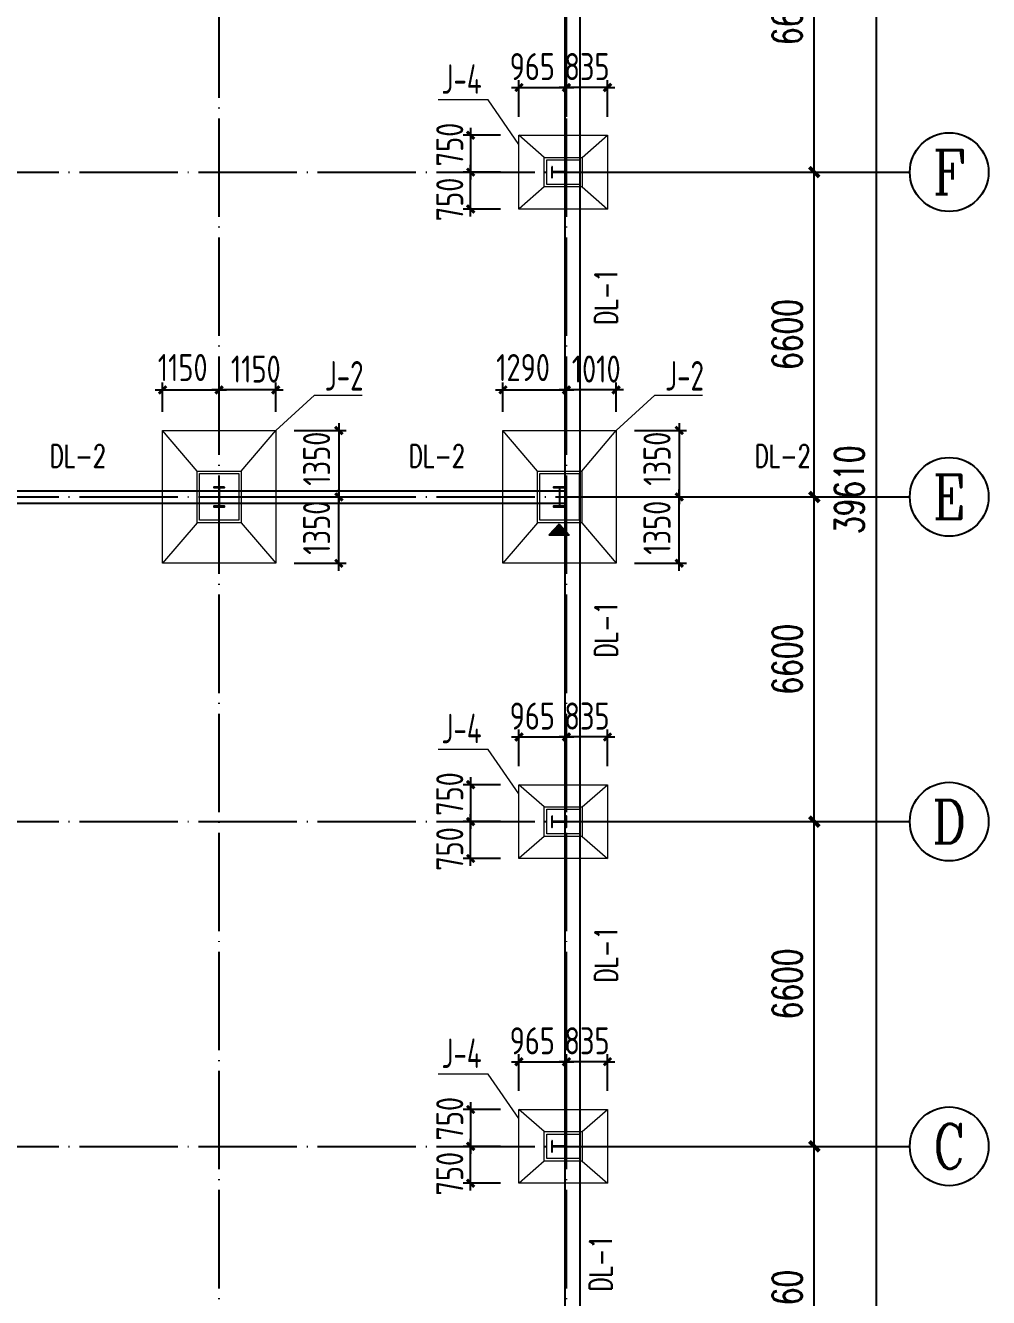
# Model space of a CAD drawing. Extents: x -89996 to 1006241, y -2176 to 440573.
# Drawn here: x 182904 to 202484, y 125022 to 150876 of the extents above; entities that cross this region are included whole.
import ezdxf
from ezdxf.enums import TextEntityAlignment as Align

# ---------------------------------------------------------------- set-up
doc = ezdxf.new("R2010")
doc.units = 0
doc.header["$LTSCALE"] = 1000
doc.header["$MEASUREMENT"] = 0
doc.linetypes.add('DOTE', pattern=[2.42, 2, -0.2, 0.02, -0.2])
for name, color, linetype in [('AXIS', 3, 'Continuous'), ('AXIS_TEXT', 7, 'Continuous'), ('DOTE', 1, 'DOTE'), ('GZ', 50, 'Continuous'), ('WALL', 9, 'Continuous'), ('图层7', 7, 'Continuous'), ('承台', 2, 'Continuous'), ('文字', 7, 'Continuous')]:
    doc.layers.add(name, color=color, linetype=linetype)
for name, color, linetype, lineweight in [('BASE_SING', 7, 'Continuous', 0), ('BASE_SING_DIM', 3, 'Continuous', 0), ('BASE_SING_NUM', 7, 'Continuous', 0)]:
    doc.layers.add(name, color=color, linetype=linetype, lineweight=lineweight)
doc.styles.add('_TCH_AXIS', font='COMPLEX', dxfattribs={"bigfont": 'GBCBIG'})
doc.styles.add('_TCH_DIM_T3', font='SIMPLEX', dxfattribs={"width": 0.705882, "bigfont": 'GBCBIG'})
doc.styles.add('COMPLEX', font='COMPLEX')
doc.styles.add('TSSD_Dimension', font='Tssdeng.shx', dxfattribs={"width": 0.8, "bigfont": 'hztxt.shx'})
doc.dimstyles.new('_TCH_ARCH&&200', dxfattribs={"dimtxt": 595, "dimasz": 200, "dimexe": 500, "dimexo": 600, "dimgap": 252.5, "dimtad": 1, "dimdec": 0, "dimzin": 0, "dimdsep": 46, "dimtxsty": '_TCH_DIM_T3', "dimblk": 'ARCHTICK', "dimcen": 0.09, "dimclrt": 7, "dimazin": 2, "dimtfac": 1, "dimtdec": 0, "dimtix": 1, "dimtmove": 2, "dimatfit": 3, "dimfxl": 0, "dimtolj": 1, "dimtzin": 0, "dimarcsym": 0})
doc.dimstyles.new('TCH-200-1', dxfattribs={"dimtxt": 595, "dimasz": 200, "dimexe": 500, "dimexo": 600, "dimgap": 252.5, "dimtad": 1, "dimdec": 0, "dimzin": 0, "dimdsep": 46, "dimtxsty": '_TCH_DIM_T3', "dimblk": 'ARCHTICK', "dimcen": 0.09, "dimclrd": 3, "dimclre": 3, "dimclrt": 7, "dimazin": 2, "dimtfac": 1, "dimtdec": 0, "dimtix": 1, "dimtmove": 2, "dimatfit": 3, "dimfxl": 0, "dimtolj": 1, "dimtzin": 0, "dimarcsym": 0})
doc.dimstyles.new('TSSD_150_150', dxfattribs={"dimtxt": 550, "dimasz": 150, "dimexe": 150, "dimexo": 375, "dimgap": 150, "dimtad": 1, "dimdec": 0, "dimzin": 0, "dimdsep": 46, "dimtxsty": 'TSSD_Dimension', "dimblk": 'ARCHTICK', "dimcen": 0, "dimdle": 150, "dimclrd": 256, "dimclre": 256, "dimclrt": 7, "dimadec": 0, "dimazin": 0, "dimtfac": 1, "dimtdec": 0, "dimtix": 1, "dimtmove": 2, "dimatfit": 3, "dimfxl": 0, "dimtolj": 1, "dimtzin": 0, "dimarcsym": 0})

# ---------------------------------------------------------------- blocks, each defined once
blk = doc.blocks.new('_AXISO')
blk.add_circle((0, 0), 0.5)
at = {"layer": 'AXIS_TEXT', "style": 'COMPLEX', "width": 1.041667}
blk.add_attdef('A', text='', height=0.56, dxfattribs=at).set_placement((-0.25, -0.28), (0.25, -0.28), align=Align.FIT)
blk = doc.blocks.new('_ArchTick')
at = {"color": 0, "linetype": 'ByBlock', "const_width": 0.4}
blk.add_lwpolyline([(-0.5, -0.5), (0.5, 0.5)], dxfattribs=at)
blk = doc.blocks.new('*D3039')
at = {"layer": 'AXIS', "color": 0, "lineweight": -2, "transparency": 16777216}
for p, q in [((91840, 7700), (95539, 7700)), ((95039, 1240), (95039, 7700)), ((91840, 1240), (95539, 1240))]:
    blk.add_line(p, q, dxfattribs=at)
at = {"layer": 'Defpoints', "color": 0, "transparency": 16777216}
for p in [(91240, 7700), (95039, 7700), (91240, 1240)]:
    blk.add_point(p, dxfattribs=at)
at = {"layer": 'AXIS', "color": 0, "lineweight": -2, "transparency": 16777216, "xscale": 200, "yscale": 200, "zscale": 200}
for p, rotation in [((95039, 7700), 90), ((95039, 1240), 270)]:
    blk.add_blockref('_ArchTick', p, dxfattribs=dict(at, rotation=rotation))
at = {"layer": 'AXIS', "color": 7, "transparency": 16777216, "insert": (94489, 4470), "char_height": 595, "attachment_point": 5, "rotation": 90, "style": '_TCH_DIM_T3'}
blk.add_mtext('\\A1;6460', dxfattribs=at)
blk = doc.blocks.new('*D3040')
at = {"layer": 'AXIS', "color": 0, "lineweight": -2, "transparency": 16777216}
for p, q in [((91840, 14300), (95539, 14300)), ((95039, 7700), (95039, 14300)), ((91840, 7700), (95539, 7700))]:
    blk.add_line(p, q, dxfattribs=at)
at = {"layer": 'Defpoints', "color": 0, "transparency": 16777216}
for p in [(91240, 14300), (95039, 14300), (91240, 7700)]:
    blk.add_point(p, dxfattribs=at)
at = {"layer": 'AXIS', "color": 0, "lineweight": -2, "transparency": 16777216, "xscale": 200, "yscale": 200, "zscale": 200}
for p, rotation in [((95039, 14300), 90), ((95039, 7700), 270)]:
    blk.add_blockref('_ArchTick', p, dxfattribs=dict(at, rotation=rotation))
at = {"layer": 'AXIS', "color": 7, "transparency": 16777216, "insert": (94489, 11000), "char_height": 595, "attachment_point": 5, "rotation": 90, "style": '_TCH_DIM_T3'}
blk.add_mtext('\\A1;6600', dxfattribs=at)
blk = doc.blocks.new('*D3041')
at = {"layer": 'AXIS', "color": 0, "lineweight": -2, "transparency": 16777216}
for p, q in [((91840, 20900), (95539, 20900)), ((95039, 14300), (95039, 20900)), ((91840, 14300), (95539, 14300))]:
    blk.add_line(p, q, dxfattribs=at)
at = {"layer": 'Defpoints', "color": 0, "transparency": 16777216}
for p in [(91240, 20900), (95039, 20900), (91240, 14300)]:
    blk.add_point(p, dxfattribs=at)
at = {"layer": 'AXIS', "color": 0, "lineweight": -2, "transparency": 16777216, "xscale": 200, "yscale": 200, "zscale": 200}
for p, rotation in [((95039, 20900), 90), ((95039, 14300), 270)]:
    blk.add_blockref('_ArchTick', p, dxfattribs=dict(at, rotation=rotation))
at = {"layer": 'AXIS', "color": 7, "transparency": 16777216, "insert": (94489, 17600), "char_height": 595, "attachment_point": 5, "rotation": 90, "style": '_TCH_DIM_T3'}
blk.add_mtext('\\A1;6600', dxfattribs=at)
blk = doc.blocks.new('*D3042')
at = {"layer": 'AXIS', "color": 0, "lineweight": -2, "transparency": 16777216}
for p, q in [((91840, 27500), (95539, 27500)), ((95039, 20900), (95039, 27500)), ((91840, 20900), (95539, 20900))]:
    blk.add_line(p, q, dxfattribs=at)
at = {"layer": 'Defpoints', "color": 0, "transparency": 16777216}
for p in [(91240, 27500), (95039, 27500), (91240, 20900)]:
    blk.add_point(p, dxfattribs=at)
at = {"layer": 'AXIS', "color": 0, "lineweight": -2, "transparency": 16777216, "xscale": 200, "yscale": 200, "zscale": 200}
for p, rotation in [((95039, 27500), 90), ((95039, 20900), 270)]:
    blk.add_blockref('_ArchTick', p, dxfattribs=dict(at, rotation=rotation))
at = {"layer": 'AXIS', "color": 7, "transparency": 16777216, "insert": (94489, 24200), "char_height": 595, "attachment_point": 5, "rotation": 90, "style": '_TCH_DIM_T3'}
blk.add_mtext('\\A1;6600', dxfattribs=at)
blk = doc.blocks.new('*D3043')
at = {"layer": 'AXIS', "color": 0, "lineweight": -2, "transparency": 16777216}
for p, q in [((91840, 34100), (95539, 34100)), ((95039, 27500), (95039, 34100)), ((91840, 27500), (95539, 27500))]:
    blk.add_line(p, q, dxfattribs=at)
at = {"layer": 'Defpoints', "color": 0, "transparency": 16777216}
for p in [(91240, 34100), (95039, 34100), (91240, 27500)]:
    blk.add_point(p, dxfattribs=at)
at = {"layer": 'AXIS', "color": 0, "lineweight": -2, "transparency": 16777216, "xscale": 200, "yscale": 200, "zscale": 200}
for p, rotation in [((95039, 34100), 90), ((95039, 27500), 270)]:
    blk.add_blockref('_ArchTick', p, dxfattribs=dict(at, rotation=rotation))
at = {"layer": 'AXIS', "color": 7, "transparency": 16777216, "insert": (94489, 30800), "char_height": 595, "attachment_point": 5, "rotation": 90, "style": '_TCH_DIM_T3'}
blk.add_mtext('\\A1;6600', dxfattribs=at)
blk = doc.blocks.new('*D281')
at = {"layer": 'Defpoints', "color": 0, "transparency": 16777216}
for p in [(194000, 161245), (200204, 161245), (194142, 121635)]:
    blk.add_point(p, dxfattribs=at)
at = {"layer": 'WALL', "color": 3, "lineweight": -2, "transparency": 16777216}
for p, q in [((194600, 161245), (200704, 161245)), ((200204, 121635), (200204, 161245)), ((194742, 121635), (200704, 121635))]:
    blk.add_line(p, q, dxfattribs=at)
at = {"layer": 'WALL', "color": 3, "lineweight": -2, "transparency": 16777216, "xscale": 200, "yscale": 200, "zscale": 200}
for p, rotation in [((200204, 161245), 90), ((200204, 121635), 270)]:
    blk.add_blockref('_ArchTick', p, dxfattribs=dict(at, rotation=rotation))
at = {"layer": 'WALL', "color": 7, "transparency": 16777216, "insert": (199654, 141440), "char_height": 595, "attachment_point": 5, "rotation": 90, "style": '_TCH_DIM_T3'}
blk.add_mtext('\\A1;39610', dxfattribs=at)
blk = doc.blocks.new('*D2005')
at = {"layer": 'BASE_SING_DIM', "lineweight": -2, "transparency": 16777216}
for p, q in [((185692, 143020), (185692, 143619)), ((186842, 143020), (186842, 143619)), ((185542, 143469), (186992, 143469))]:
    blk.add_line(p, q, dxfattribs=at)
at = {"layer": 'Defpoints', "color": 0, "transparency": 16777216}
for p in [(186842, 143469), (185692, 142645), (186842, 142645)]:
    blk.add_point(p, dxfattribs=at)
at = {"layer": 'BASE_SING_DIM', "lineweight": -2, "transparency": 16777216, "xscale": 150, "yscale": 150, "zscale": 150, "rotation": 180}
blk.add_blockref('_ArchTick', (185692, 143469), dxfattribs=at)
at = {"layer": 'BASE_SING_DIM', "lineweight": -2, "transparency": 16777216, "xscale": 150, "yscale": 150, "zscale": 150}
blk.add_blockref('_ArchTick', (186842, 143469), dxfattribs=at)
at = {"layer": 'BASE_SING_DIM', "color": 7, "transparency": 16777216, "insert": (186101, 143923), "char_height": 550, "attachment_point": 5, "style": 'TSSD_Dimension'}
blk.add_mtext('\\A1;1150', dxfattribs=at)
blk = doc.blocks.new('*D2006')
at = {"layer": 'BASE_SING_DIM', "lineweight": -2, "transparency": 16777216}
for p, q in [((186842, 143020), (186842, 143619)), ((187992, 143020), (187992, 143619)), ((186842, 143469), (186692, 143469)), ((187992, 143469), (186842, 143469)), ((187992, 143469), (188142, 143469))]:
    blk.add_line(p, q, dxfattribs=at)
at = {"layer": 'Defpoints', "color": 0, "transparency": 16777216}
for p in [(186842, 143469), (186842, 142645), (187992, 142645)]:
    blk.add_point(p, dxfattribs=at)
at = {"layer": 'BASE_SING_DIM', "lineweight": -2, "transparency": 16777216, "xscale": 150, "yscale": 150, "zscale": 150}
blk.add_blockref('_ArchTick', (186842, 143469), dxfattribs=at)
at = {"layer": 'BASE_SING_DIM', "lineweight": -2, "transparency": 16777216, "xscale": 150, "yscale": 150, "zscale": 150, "rotation": 180}
blk.add_blockref('_ArchTick', (187992, 143469), dxfattribs=at)
at = {"layer": 'BASE_SING_DIM', "color": 7, "transparency": 16777216, "insert": (187588, 143893), "char_height": 550, "attachment_point": 5, "style": 'TSSD_Dimension'}
blk.add_mtext('\\A1;1150', dxfattribs=at)
blk = doc.blocks.new('*D2007')
at = {"layer": 'BASE_SING_DIM', "lineweight": -2, "transparency": 16777216}
for p, q in [((189276, 142795), (189276, 141145)), ((188367, 142645), (189426, 142645)), ((188367, 141295), (189426, 141295))]:
    blk.add_line(p, q, dxfattribs=at)
at = {"layer": 'Defpoints', "color": 0, "transparency": 16777216}
for p in [(187992, 142645), (187992, 141295), (189276, 141295)]:
    blk.add_point(p, dxfattribs=at)
at = {"layer": 'BASE_SING_DIM', "lineweight": -2, "transparency": 16777216, "xscale": 150, "yscale": 150, "zscale": 150}
for p, rotation in [((189276, 142645), 90), ((189276, 141295), 270)]:
    blk.add_blockref('_ArchTick', p, dxfattribs=dict(at, rotation=rotation))
at = {"layer": 'BASE_SING_DIM', "color": 7, "transparency": 16777216, "insert": (188824, 142071), "char_height": 550, "attachment_point": 5, "rotation": 90, "style": 'TSSD_Dimension'}
blk.add_mtext('\\A1;1350', dxfattribs=at)
blk = doc.blocks.new('*D2008')
at = {"layer": 'BASE_SING_DIM', "lineweight": -2, "transparency": 16777216}
for p, q in [((189276, 139795), (189276, 141445)), ((188367, 141295), (189426, 141295)), ((188367, 139945), (189426, 139945))]:
    blk.add_line(p, q, dxfattribs=at)
at = {"layer": 'Defpoints', "color": 0, "transparency": 16777216}
for p in [(187992, 141295), (189276, 141295), (187992, 139945)]:
    blk.add_point(p, dxfattribs=at)
at = {"layer": 'BASE_SING_DIM', "lineweight": -2, "transparency": 16777216, "xscale": 150, "yscale": 150, "zscale": 150}
for p, rotation in [((189276, 141295), 90), ((189276, 139945), 270)]:
    blk.add_blockref('_ArchTick', p, dxfattribs=dict(at, rotation=rotation))
at = {"layer": 'BASE_SING_DIM', "color": 7, "transparency": 16777216, "insert": (188824, 140668), "char_height": 550, "attachment_point": 5, "rotation": 90, "style": 'TSSD_Dimension'}
blk.add_mtext('\\A1;1350', dxfattribs=at)
blk = doc.blocks.new('*D2017')
at = {"layer": 'BASE_SING_DIM', "lineweight": -2, "transparency": 16777216}
for p, q in [((192612, 143020), (192612, 143619)), ((193902, 143020), (193902, 143619)), ((192462, 143469), (194052, 143469))]:
    blk.add_line(p, q, dxfattribs=at)
at = {"layer": 'Defpoints', "color": 0, "transparency": 16777216}
for p in [(193902, 143469), (192612, 142645), (193902, 142645)]:
    blk.add_point(p, dxfattribs=at)
at = {"layer": 'BASE_SING_DIM', "lineweight": -2, "transparency": 16777216, "xscale": 150, "yscale": 150, "zscale": 150, "rotation": 180}
blk.add_blockref('_ArchTick', (192612, 143469), dxfattribs=at)
at = {"layer": 'BASE_SING_DIM', "lineweight": -2, "transparency": 16777216, "xscale": 150, "yscale": 150, "zscale": 150}
blk.add_blockref('_ArchTick', (193902, 143469), dxfattribs=at)
at = {"layer": 'BASE_SING_DIM', "color": 7, "transparency": 16777216, "insert": (193021, 143923), "char_height": 550, "attachment_point": 5, "style": 'TSSD_Dimension'}
blk.add_mtext('\\A1;1290', dxfattribs=at)
blk = doc.blocks.new('*D2018')
at = {"layer": 'BASE_SING_DIM', "lineweight": -2, "transparency": 16777216}
for p, q in [((193902, 143020), (193902, 143619)), ((194912, 143020), (194912, 143619)), ((195062, 143469), (193752, 143469))]:
    blk.add_line(p, q, dxfattribs=at)
at = {"layer": 'Defpoints', "color": 0, "transparency": 16777216}
for p in [(193902, 143469), (193902, 142645), (194912, 142645)]:
    blk.add_point(p, dxfattribs=at)
at = {"layer": 'BASE_SING_DIM', "lineweight": -2, "transparency": 16777216, "xscale": 150, "yscale": 150, "zscale": 150, "rotation": 180}
blk.add_blockref('_ArchTick', (193902, 143469), dxfattribs=at)
at = {"layer": 'BASE_SING_DIM', "lineweight": -2, "transparency": 16777216, "xscale": 150, "yscale": 150, "zscale": 150}
blk.add_blockref('_ArchTick', (194912, 143469), dxfattribs=at)
at = {"layer": 'BASE_SING_DIM', "color": 7, "transparency": 16777216, "insert": (194508, 143893), "char_height": 550, "attachment_point": 5, "style": 'TSSD_Dimension'}
blk.add_mtext('\\A1;1010', dxfattribs=at)
blk = doc.blocks.new('*D2019')
at = {"layer": 'BASE_SING_DIM', "lineweight": -2, "transparency": 16777216}
for p, q in [((196196, 142795), (196196, 141145)), ((195287, 142645), (196346, 142645)), ((195287, 141295), (196346, 141295))]:
    blk.add_line(p, q, dxfattribs=at)
at = {"layer": 'Defpoints', "color": 0, "transparency": 16777216}
for p in [(194912, 142645), (194912, 141295), (196196, 141295)]:
    blk.add_point(p, dxfattribs=at)
at = {"layer": 'BASE_SING_DIM', "lineweight": -2, "transparency": 16777216, "xscale": 150, "yscale": 150, "zscale": 150}
for p, rotation in [((196196, 142645), 90), ((196196, 141295), 270)]:
    blk.add_blockref('_ArchTick', p, dxfattribs=dict(at, rotation=rotation))
at = {"layer": 'BASE_SING_DIM', "color": 7, "transparency": 16777216, "insert": (195744, 142071), "char_height": 550, "attachment_point": 5, "rotation": 90, "style": 'TSSD_Dimension'}
blk.add_mtext('\\A1;1350', dxfattribs=at)
blk = doc.blocks.new('*D2020')
at = {"layer": 'BASE_SING_DIM', "lineweight": -2, "transparency": 16777216}
for p, q in [((196196, 139795), (196196, 141445)), ((195287, 141295), (196346, 141295)), ((195287, 139945), (196346, 139945))]:
    blk.add_line(p, q, dxfattribs=at)
at = {"layer": 'Defpoints', "color": 0, "transparency": 16777216}
for p in [(194912, 141295), (196196, 141295), (194912, 139945)]:
    blk.add_point(p, dxfattribs=at)
at = {"layer": 'BASE_SING_DIM', "lineweight": -2, "transparency": 16777216, "xscale": 150, "yscale": 150, "zscale": 150}
for p, rotation in [((196196, 141295), 90), ((196196, 139945), 270)]:
    blk.add_blockref('_ArchTick', p, dxfattribs=dict(at, rotation=rotation))
at = {"layer": 'BASE_SING_DIM', "color": 7, "transparency": 16777216, "insert": (195744, 140668), "char_height": 550, "attachment_point": 5, "rotation": 90, "style": 'TSSD_Dimension'}
blk.add_mtext('\\A1;1350', dxfattribs=at)
blk = doc.blocks.new('*D2029')
at = {"layer": 'BASE_SING_DIM', "lineweight": -2, "transparency": 16777216}
for p, q in [((191955, 127195), (191955, 128245)), ((192562, 128095), (191805, 128095)), ((192562, 127345), (191805, 127345))]:
    blk.add_line(p, q, dxfattribs=at)
at = {"layer": 'Defpoints', "color": 0, "transparency": 16777216}
for p in [(191955, 128095), (192937, 128095), (192937, 127345)]:
    blk.add_point(p, dxfattribs=at)
at = {"layer": 'BASE_SING_DIM', "lineweight": -2, "transparency": 16777216, "xscale": 150, "yscale": 150, "zscale": 150}
for p, rotation in [((191955, 128095), 90), ((191955, 127345), 270)]:
    blk.add_blockref('_ArchTick', p, dxfattribs=dict(at, rotation=rotation))
at = {"layer": 'BASE_SING_DIM', "color": 7, "transparency": 16777216, "insert": (191530, 127539), "char_height": 550, "attachment_point": 5, "rotation": 90, "style": 'TSSD_Dimension'}
blk.add_mtext('\\A1;750', dxfattribs=at)
blk = doc.blocks.new('*D2030')
at = {"layer": 'BASE_SING_DIM', "lineweight": -2, "transparency": 16777216}
for p, q in [((192562, 128845), (191805, 128845)), ((191955, 128995), (191955, 127945)), ((192562, 128095), (191805, 128095))]:
    blk.add_line(p, q, dxfattribs=at)
at = {"layer": 'Defpoints', "color": 0, "transparency": 16777216}
for p in [(192937, 128845), (191955, 128095), (192937, 128095)]:
    blk.add_point(p, dxfattribs=at)
at = {"layer": 'BASE_SING_DIM', "lineweight": -2, "transparency": 16777216, "xscale": 150, "yscale": 150, "zscale": 150}
for p, rotation in [((191955, 128845), 90), ((191955, 128095), 270)]:
    blk.add_blockref('_ArchTick', p, dxfattribs=dict(at, rotation=rotation))
at = {"layer": 'BASE_SING_DIM', "color": 7, "transparency": 16777216, "insert": (191530, 128656), "char_height": 550, "attachment_point": 5, "rotation": 90, "style": 'TSSD_Dimension'}
blk.add_mtext('\\A1;750', dxfattribs=at)
blk = doc.blocks.new('*D2031')
at = {"layer": 'BASE_SING_DIM', "lineweight": -2, "transparency": 16777216}
for p, q in [((192787, 129815), (194052, 129815)), ((192937, 129220), (192937, 129965)), ((193902, 129220), (193902, 129965))]:
    blk.add_line(p, q, dxfattribs=at)
at = {"layer": 'Defpoints', "color": 0, "transparency": 16777216}
for p in [(193902, 129815), (192937, 128845), (193902, 128845)]:
    blk.add_point(p, dxfattribs=at)
at = {"layer": 'BASE_SING_DIM', "lineweight": -2, "transparency": 16777216, "xscale": 150, "yscale": 150, "zscale": 150, "rotation": 180}
blk.add_blockref('_ArchTick', (192937, 129815), dxfattribs=at)
at = {"layer": 'BASE_SING_DIM', "lineweight": -2, "transparency": 16777216, "xscale": 150, "yscale": 150, "zscale": 150}
blk.add_blockref('_ArchTick', (193902, 129815), dxfattribs=at)
at = {"layer": 'BASE_SING_DIM', "color": 7, "transparency": 16777216, "insert": (193208, 130240), "char_height": 550, "attachment_point": 5, "style": 'TSSD_Dimension'}
blk.add_mtext('\\A1;965', dxfattribs=at)
blk = doc.blocks.new('*D2032')
at = {"layer": 'BASE_SING_DIM', "lineweight": -2, "transparency": 16777216}
for p, q in [((193902, 129815), (193752, 129815)), ((193902, 129220), (193902, 129965)), ((194737, 129815), (193902, 129815)), ((194737, 129220), (194737, 129965)), ((194737, 129815), (194887, 129815))]:
    blk.add_line(p, q, dxfattribs=at)
at = {"layer": 'Defpoints', "color": 0, "transparency": 16777216}
for p in [(193902, 129815), (193902, 128845), (194737, 128845)]:
    blk.add_point(p, dxfattribs=at)
at = {"layer": 'BASE_SING_DIM', "lineweight": -2, "transparency": 16777216, "xscale": 150, "yscale": 150, "zscale": 150}
blk.add_blockref('_ArchTick', (193902, 129815), dxfattribs=at)
at = {"layer": 'BASE_SING_DIM', "lineweight": -2, "transparency": 16777216, "xscale": 150, "yscale": 150, "zscale": 150, "rotation": 180}
blk.add_blockref('_ArchTick', (194737, 129815), dxfattribs=at)
at = {"layer": 'BASE_SING_DIM', "color": 7, "transparency": 16777216, "insert": (194320, 130240), "char_height": 550, "attachment_point": 5, "style": 'TSSD_Dimension'}
blk.add_mtext('\\A1;835', dxfattribs=at)
blk = doc.blocks.new('*D2033')
at = {"layer": 'BASE_SING_DIM', "lineweight": -2, "transparency": 16777216}
for p, q in [((191955, 133795), (191955, 134845)), ((192562, 134695), (191805, 134695)), ((192562, 133945), (191805, 133945))]:
    blk.add_line(p, q, dxfattribs=at)
at = {"layer": 'Defpoints', "color": 0, "transparency": 16777216}
for p in [(191955, 134695), (192937, 134695), (192937, 133945)]:
    blk.add_point(p, dxfattribs=at)
at = {"layer": 'BASE_SING_DIM', "lineweight": -2, "transparency": 16777216, "xscale": 150, "yscale": 150, "zscale": 150}
for p, rotation in [((191955, 134695), 90), ((191955, 133945), 270)]:
    blk.add_blockref('_ArchTick', p, dxfattribs=dict(at, rotation=rotation))
at = {"layer": 'BASE_SING_DIM', "color": 7, "transparency": 16777216, "insert": (191530, 134139), "char_height": 550, "attachment_point": 5, "rotation": 90, "style": 'TSSD_Dimension'}
blk.add_mtext('\\A1;750', dxfattribs=at)
blk = doc.blocks.new('*D2034')
at = {"layer": 'BASE_SING_DIM', "lineweight": -2, "transparency": 16777216}
for p, q in [((191955, 135595), (191955, 134545)), ((192562, 135445), (191805, 135445)), ((192562, 134695), (191805, 134695))]:
    blk.add_line(p, q, dxfattribs=at)
at = {"layer": 'Defpoints', "color": 0, "transparency": 16777216}
for p in [(192937, 135445), (191955, 134695), (192937, 134695)]:
    blk.add_point(p, dxfattribs=at)
at = {"layer": 'BASE_SING_DIM', "lineweight": -2, "transparency": 16777216, "xscale": 150, "yscale": 150, "zscale": 150}
for p, rotation in [((191955, 135445), 90), ((191955, 134695), 270)]:
    blk.add_blockref('_ArchTick', p, dxfattribs=dict(at, rotation=rotation))
at = {"layer": 'BASE_SING_DIM', "color": 7, "transparency": 16777216, "insert": (191530, 135256), "char_height": 550, "attachment_point": 5, "rotation": 90, "style": 'TSSD_Dimension'}
blk.add_mtext('\\A1;750', dxfattribs=at)
blk = doc.blocks.new('*D2035')
at = {"layer": 'BASE_SING_DIM', "lineweight": -2, "transparency": 16777216}
for p, q in [((192937, 135820), (192937, 136565)), ((193902, 135820), (193902, 136565)), ((192787, 136415), (194052, 136415))]:
    blk.add_line(p, q, dxfattribs=at)
at = {"layer": 'Defpoints', "color": 0, "transparency": 16777216}
for p in [(193902, 136415), (192937, 135445), (193902, 135445)]:
    blk.add_point(p, dxfattribs=at)
at = {"layer": 'BASE_SING_DIM', "lineweight": -2, "transparency": 16777216, "xscale": 150, "yscale": 150, "zscale": 150, "rotation": 180}
blk.add_blockref('_ArchTick', (192937, 136415), dxfattribs=at)
at = {"layer": 'BASE_SING_DIM', "lineweight": -2, "transparency": 16777216, "xscale": 150, "yscale": 150, "zscale": 150}
blk.add_blockref('_ArchTick', (193902, 136415), dxfattribs=at)
at = {"layer": 'BASE_SING_DIM', "color": 7, "transparency": 16777216, "insert": (193208, 136840), "char_height": 550, "attachment_point": 5, "style": 'TSSD_Dimension'}
blk.add_mtext('\\A1;965', dxfattribs=at)
blk = doc.blocks.new('*D2036')
at = {"layer": 'BASE_SING_DIM', "lineweight": -2, "transparency": 16777216}
for p, q in [((193902, 135820), (193902, 136565)), ((194737, 135820), (194737, 136565)), ((193902, 136415), (193752, 136415)), ((194737, 136415), (193902, 136415)), ((194737, 136415), (194887, 136415))]:
    blk.add_line(p, q, dxfattribs=at)
at = {"layer": 'Defpoints', "color": 0, "transparency": 16777216}
for p in [(193902, 136415), (193902, 135445), (194737, 135445)]:
    blk.add_point(p, dxfattribs=at)
at = {"layer": 'BASE_SING_DIM', "lineweight": -2, "transparency": 16777216, "xscale": 150, "yscale": 150, "zscale": 150}
blk.add_blockref('_ArchTick', (193902, 136415), dxfattribs=at)
at = {"layer": 'BASE_SING_DIM', "lineweight": -2, "transparency": 16777216, "xscale": 150, "yscale": 150, "zscale": 150, "rotation": 180}
blk.add_blockref('_ArchTick', (194737, 136415), dxfattribs=at)
at = {"layer": 'BASE_SING_DIM', "color": 7, "transparency": 16777216, "insert": (194320, 136840), "char_height": 550, "attachment_point": 5, "style": 'TSSD_Dimension'}
blk.add_mtext('\\A1;835', dxfattribs=at)
blk = doc.blocks.new('*D2037')
at = {"layer": 'BASE_SING_DIM', "lineweight": -2, "transparency": 16777216}
for p, q in [((192562, 147895), (191805, 147895)), ((191955, 146995), (191955, 148045)), ((192562, 147145), (191805, 147145))]:
    blk.add_line(p, q, dxfattribs=at)
at = {"layer": 'Defpoints', "color": 0, "transparency": 16777216}
for p in [(191955, 147895), (192937, 147895), (192937, 147145)]:
    blk.add_point(p, dxfattribs=at)
at = {"layer": 'BASE_SING_DIM', "lineweight": -2, "transparency": 16777216, "xscale": 150, "yscale": 150, "zscale": 150}
for p, rotation in [((191955, 147895), 90), ((191955, 147145), 270)]:
    blk.add_blockref('_ArchTick', p, dxfattribs=dict(at, rotation=rotation))
at = {"layer": 'BASE_SING_DIM', "color": 7, "transparency": 16777216, "insert": (191530, 147339), "char_height": 550, "attachment_point": 5, "rotation": 90, "style": 'TSSD_Dimension'}
blk.add_mtext('\\A1;750', dxfattribs=at)
blk = doc.blocks.new('*D2038')
at = {"layer": 'BASE_SING_DIM', "lineweight": -2, "transparency": 16777216}
for p, q in [((191955, 148795), (191955, 147745)), ((192562, 148645), (191805, 148645)), ((192562, 147895), (191805, 147895))]:
    blk.add_line(p, q, dxfattribs=at)
at = {"layer": 'Defpoints', "color": 0, "transparency": 16777216}
for p in [(192937, 148645), (191955, 147895), (192937, 147895)]:
    blk.add_point(p, dxfattribs=at)
at = {"layer": 'BASE_SING_DIM', "lineweight": -2, "transparency": 16777216, "xscale": 150, "yscale": 150, "zscale": 150}
for p, rotation in [((191955, 148645), 90), ((191955, 147895), 270)]:
    blk.add_blockref('_ArchTick', p, dxfattribs=dict(at, rotation=rotation))
at = {"layer": 'BASE_SING_DIM', "color": 7, "transparency": 16777216, "insert": (191530, 148456), "char_height": 550, "attachment_point": 5, "rotation": 90, "style": 'TSSD_Dimension'}
blk.add_mtext('\\A1;750', dxfattribs=at)
blk = doc.blocks.new('*D2039')
at = {"layer": 'BASE_SING_DIM', "lineweight": -2, "transparency": 16777216}
for p, q in [((192937, 149020), (192937, 149765)), ((193902, 149020), (193902, 149765)), ((192787, 149615), (194052, 149615))]:
    blk.add_line(p, q, dxfattribs=at)
at = {"layer": 'Defpoints', "color": 0, "transparency": 16777216}
for p in [(193902, 149615), (192937, 148645), (193902, 148645)]:
    blk.add_point(p, dxfattribs=at)
at = {"layer": 'BASE_SING_DIM', "lineweight": -2, "transparency": 16777216, "xscale": 150, "yscale": 150, "zscale": 150, "rotation": 180}
blk.add_blockref('_ArchTick', (192937, 149615), dxfattribs=at)
at = {"layer": 'BASE_SING_DIM', "lineweight": -2, "transparency": 16777216, "xscale": 150, "yscale": 150, "zscale": 150}
blk.add_blockref('_ArchTick', (193902, 149615), dxfattribs=at)
at = {"layer": 'BASE_SING_DIM', "color": 7, "transparency": 16777216, "insert": (193208, 150040), "char_height": 550, "attachment_point": 5, "style": 'TSSD_Dimension'}
blk.add_mtext('\\A1;965', dxfattribs=at)
blk = doc.blocks.new('*D2040')
at = {"layer": 'BASE_SING_DIM', "lineweight": -2, "transparency": 16777216}
for p, q in [((193902, 149020), (193902, 149765)), ((194737, 149020), (194737, 149765)), ((193902, 149615), (193752, 149615)), ((194737, 149615), (193902, 149615)), ((194737, 149615), (194887, 149615))]:
    blk.add_line(p, q, dxfattribs=at)
at = {"layer": 'Defpoints', "color": 0, "transparency": 16777216}
for p in [(193902, 149615), (193902, 148645), (194737, 148645)]:
    blk.add_point(p, dxfattribs=at)
at = {"layer": 'BASE_SING_DIM', "lineweight": -2, "transparency": 16777216, "xscale": 150, "yscale": 150, "zscale": 150}
blk.add_blockref('_ArchTick', (193902, 149615), dxfattribs=at)
at = {"layer": 'BASE_SING_DIM', "lineweight": -2, "transparency": 16777216, "xscale": 150, "yscale": 150, "zscale": 150, "rotation": 180}
blk.add_blockref('_ArchTick', (194737, 149615), dxfattribs=at)
at = {"layer": 'BASE_SING_DIM', "color": 7, "transparency": 16777216, "insert": (194320, 150040), "char_height": 550, "attachment_point": 5, "style": 'TSSD_Dimension'}
blk.add_mtext('\\A1;835', dxfattribs=at)
blk = doc.blocks.new('A$C76F062D1')
h = blk.add_hatch()
h.set_pattern_fill('ANSI31', color=1, scale=100, style=0)
h.set_pattern_definition([(45, (-710327.512, 495150.682), (-8.83883476, 8.83883476), [])])
h.paths.add_polyline_path([(0, 250), (231, 0), (462, 250)])
at = {"color": 7}
for p, q in [((0, 250), (462, 250)), ((231, 0), (0, 250)), ((231, 0), (462, 250))]:
    blk.add_line(p, q, dxfattribs=at)
blk = doc.blocks.new('A$C3A647AB8')
at = {"layer": 'AXIS'}
for p, q in [((91240, 27500), (96981.6, 27500)), ((91240, 20900), (96981.6, 20900)), ((91240, 14300), (96981.6, 14300)), ((91240, 7700), (96981.6, 7700))]:
    blk.add_line(p, q, dxfattribs=at)
at = {"layer": 'DOTE'}
for p, q in [((82940, -26.8), (82940, 41826.8)), ((90000, -26.8), (90000, 41826.8)), ((240, 27500), (91240, 27500)), ((240, 20900), (91240, 20900)), ((240, 14300), (91240, 14300)), ((240, 7700), (91240, 7700))]:
    blk.add_line(p, q, dxfattribs=at)
at = {"layer": 'GZ'}
for points in [[(89700, 27610), (89700, 27390), (89710, 27390), (89710, 27493.2), (89715, 27497), (89985.3, 27497), (89990, 27493.2), (89990, 27390), (90000, 27390), (90000, 27610), (89990, 27610), (89990, 27507), (89985.5, 27503), (89715, 27503), (89710, 27507), (89710, 27610), (89700, 27610)], [(83050, 21100.3), (82830, 21100.3), (82830, 21090.3), (82933.1, 21090.3), (82937, 21085.3), (82937, 20714.9), (82933.1, 20710.3), (82830, 20710.3), (82830, 20700.3), (83050, 20700.3), (83050, 20710.3), (82947, 20710.3), (82943, 20714.7), (82943, 21085.3), (82947, 21090.3), (83050, 21090.3), (83050, 21100.3)], [(89985, 21100.3), (89735, 21100.3), (89735, 21090.3), (89853.1, 21090.3), (89857, 21085.3), (89857, 20714.9), (89853.1, 20710.3), (89735, 20710.3), (89735, 20700.3), (89985, 20700.3), (89985, 20710.3), (89867, 20710.3), (89863, 20714.7), (89863, 21085.3), (89867, 21090.3), (89985, 21090.3), (89985, 21100.3)], [(89700, 14410), (89700, 14190), (89710, 14190), (89710, 14293.2), (89715, 14297), (89985.3, 14297), (89990, 14293.2), (89990, 14190), (90000, 14190), (90000, 14410), (89990, 14410), (89990, 14307), (89985.5, 14303), (89715, 14303), (89710, 14307), (89710, 14410), (89700, 14410)], [(89700, 7810), (89700, 7590), (89710, 7590), (89710, 7693.2), (89715, 7697), (89985.3, 7697), (89990, 7693.2), (89990, 7590), (90000, 7590), (90000, 7810), (89990, 7810), (89990, 7707), (89985.5, 7703), (89715, 7703), (89710, 7707), (89710, 7810), (89700, 7810)]]:
    blk.add_lwpolyline(points, close=True, dxfattribs=at)
at = {"layer": 'AXIS'}
ref = blk.add_blockref('_AXISO', (97781.6, 27500), dxfattribs=dict(at, xscale=1600, yscale=1600, zscale=1600))
ref.add_attrib('A', 'F', dxfattribs={"layer": 'AXIS_TEXT', "height": 890.9, "style": '_TCH_AXIS'}).set_placement((97442.2, 27054.6), (98121, 27054.6), align=Align.FIT)
ref = blk.add_blockref('_AXISO', (97781.6, 20900), dxfattribs=dict(at, xscale=1600, yscale=1600, zscale=1600))
ref.add_attrib('A', 'E', dxfattribs={"layer": 'AXIS_TEXT', "height": 890.9, "style": '_TCH_AXIS'}).set_placement((97442.2, 20454.6), (98121, 20454.6), align=Align.FIT)
ref = blk.add_blockref('_AXISO', (97781.6, 14300), dxfattribs=dict(at, xscale=1600, yscale=1600, zscale=1600))
ref.add_attrib('A', 'D', dxfattribs={"layer": 'AXIS_TEXT', "height": 870.5, "style": '_TCH_AXIS'}).set_placement((97429.3, 13864.7), (98134, 13864.7), align=Align.FIT)
ref = blk.add_blockref('_AXISO', (97781.6, 7700), dxfattribs=dict(at, xscale=1600, yscale=1600, zscale=1600))
ref.add_attrib('A', 'C', dxfattribs={"layer": 'AXIS_TEXT', "height": 911.4, "style": '_TCH_AXIS'}).set_placement((97456.1, 7244.3), (98107.1, 7244.3), align=Align.FIT)
for p1, p2, picture, middle in [((91240, 27500), (91240, 34100), '*D3043', (94488.6, 30800)), ((91240, 20900), (91240, 27500), '*D3042', (94488.6, 24200)), ((91240, 14300), (91240, 20900), '*D3041', (94488.6, 17600)), ((91240, 7700), (91240, 14300), '*D3040', (94488.6, 11000)), ((91240, 1240), (91240, 7700), '*D3039', (94488.6, 4470))]:
    dim = blk.add_aligned_dim(p1=p1, p2=p2, distance=-3798.6, dimstyle='_TCH_ARCH&&200', dxfattribs=at)
    dim.commit()
    dim.dimension.update_dxf_attribs({"geometry": picture, "text_midpoint": middle})

msp = doc.modelspace()

# ---------------------------------------------------------------- linework, layer by layer
for points in [[(105112.37, 161514.67), (194172.37, 161514.67), (194172.37, 121364.92), (105112.37, 121364.92)], [(105412.37, 161214.67), (193872.37, 161214.67), (193872.37, 121664.92), (105412.37, 121664.92)]]:
    msp.add_lwpolyline(points, close=True)
at = {"layer": 'BASE_SING'}
for p, q in [((193452.63, 148194.92), (192937.5, 148644.92)), ((194222.37, 148194.92), (194737.5, 148644.92)), ((193452.63, 147594.92), (192944.68, 147149.54)), ((194222.37, 147594.92), (194737.5, 147144.92)), ((186392.37, 141819.8), (185692.37, 142644.92)), ((187292.37, 141819.8), (187992.37, 142644.92)), ((193312.37, 141819.8), (192612.37, 142644.92)), ((194212.37, 141819.8), (194912.37, 142644.92)), ((186392.37, 140770.05), (185692.37, 139944.92)), ((187292.37, 140770.05), (187992.37, 139944.92)), ((193312.37, 140770.05), (192612.37, 139944.92)), ((194212.37, 140770.05), (194912.37, 139944.92)), ((193452.63, 134994.92), (192937.5, 135444.92)), ((194222.37, 134994.92), (194737.5, 135444.92)), ((193452.63, 134394.92), (192944.68, 133949.54)), ((194222.37, 134394.92), (194737.5, 133944.92)), ((193452.63, 128394.92), (192937.5, 128844.92)), ((194222.37, 128394.92), (194737.5, 128844.92)), ((193452.63, 127794.92), (192944.68, 127349.54)), ((194222.37, 127794.92), (194737.5, 127344.92))]:
    msp.add_line(p, q, dxfattribs=at)
for points in [[(194737.5, 147144.92), (192937.5, 147144.92), (192937.5, 148644.92), (194737.5, 148644.92)], [(194222.37, 148194.92), (194222.37, 147594.92), (193452.63, 147594.92), (193452.63, 148194.92)], [(194172.37, 148144.92), (194172.37, 147644.92), (193502.63, 147644.92), (193502.63, 148144.92)], [(185692.37, 139944.92), (185692.37, 142644.92), (187992.37, 142644.92), (187992.37, 139944.92)], [(192612.37, 139944.92), (192612.37, 142644.92), (194912.37, 142644.92), (194912.37, 139944.92)], [(187292.37, 140770.05), (186392.37, 140770.05), (186392.37, 141819.8), (187292.37, 141819.8)], [(187242.37, 140820.05), (186442.37, 140820.05), (186442.37, 141769.8), (187242.37, 141769.8)], [(194212.37, 140770.05), (193312.37, 140770.05), (193312.37, 141819.8), (194212.37, 141819.8)], [(194162.37, 140820.05), (193362.37, 140820.05), (193362.37, 141769.8), (194162.37, 141769.8)], [(194737.5, 133944.92), (192937.5, 133944.92), (192937.5, 135444.92), (194737.5, 135444.92)], [(194222.37, 134994.92), (194222.37, 134394.92), (193452.63, 134394.92), (193452.63, 134994.92)], [(194172.37, 134944.92), (194172.37, 134444.92), (193502.63, 134444.92), (193502.63, 134944.92)], [(194737.5, 127344.92), (192937.5, 127344.92), (192937.5, 128844.92), (194737.5, 128844.92)], [(194222.37, 128394.92), (194222.37, 127794.92), (193452.63, 127794.92), (193452.63, 128394.92)], [(194172.37, 128344.92), (194172.37, 127844.92), (193502.63, 127844.92), (193502.63, 128344.92)]]:
    msp.add_lwpolyline(points, close=True, dxfattribs=at)
at = {"layer": 'BASE_SING_NUM'}
for p, q in [((192308.68, 149361.73), (191294.33, 149361.73)), ((192937.5, 148459.54), (192308.68, 149361.73)), ((187992.37, 142644.92), (188777.77, 143362.9)), ((188777.77, 143362.9), (189748.31, 143362.9)), ((194912.37, 142644.92), (195697.77, 143362.9)), ((195697.77, 143362.9), (196668.31, 143362.9)), ((192308.68, 136161.73), (191294.33, 136161.73)), ((192937.5, 135259.54), (192308.68, 136161.73)), ((192308.68, 129561.73), (191294.33, 129561.73)), ((192937.5, 128659.54), (192308.68, 129561.73))]:
    msp.add_line(p, q, dxfattribs=at)
at = {"layer": 'WALL'}
for p, q in [((105412.37, 141419.92), (193872.37, 141419.92)), ((105412.37, 141169.92), (193872.37, 141169.92)), ((193872.37, 141419.92), (193872.37, 141169.92))]:
    msp.add_line(p, q, dxfattribs=at)

# ---------------------------------------------------------------- block references
msp.add_blockref('A$C3A647AB8', (103902.38, 120394.92), dxfattribs=at)
at = {"layer": '文字', "xscale": 0.8961615994339805, "yscale": 0.8961615994339805, "zscale": 0.8961615994339805, "rotation": 180}
msp.add_blockref('A$C76F062D1', (193960.66, 140743.53), dxfattribs=at)

# ---------------------------------------------------------------- texts
at = {"layer": '图层7', "style": 'TSSD_Dimension', "width": 0.7}
for s, p in [('J-4', (191361.95, 149486.73)), ('J-2', (188989.47, 143456.13)), ('J-2', (195909.47, 143456.13)), ('J-4', (191361.95, 136286.73)), ('J-4', (191361.95, 129686.73))]:
    msp.add_text(s, height=600, dxfattribs=at).set_placement(p)
at = {"layer": '承台', "color": 7, "style": '_TCH_DIM_T3', "width": 0.705882}
for p in [(194932.7, 144792.82), (194932.7, 138031.11), (194932.7, 131423.96), (194822.7, 125143.63)]:
    msp.add_text('DL-1', height=450, rotation=90, dxfattribs=at).set_placement(p)
for p in [(183400.15, 141901.41), (190700.15, 141901.41), (197730.15, 141901.41)]:
    msp.add_text('DL-2', height=450, dxfattribs=at).set_placement(p)

# ---------------------------------------------------------------- dimensions: what is measured, and where the dimension line sits
at = {"layer": 'BASE_SING_DIM'}
for base, p1, p2, picture, middle in [((193902.37, 149614.7), (192937.5, 148644.92), (193902.37, 148644.92), '*D2039', (193207.84, 150039.7)), ((186842.37, 143468.69), (185692.37, 142644.92), (186842.37, 142644.92), '*D2005', (186101.08, 143922.54)), ((193902.37, 143468.69), (192612.37, 142644.92), (193902.37, 142644.92), '*D2017', (193021.08, 143922.54)), ((193902.37, 136414.7), (192937.5, 135444.92), (193902.37, 135444.92), '*D2035', (193207.84, 136839.7)), ((193902.37, 129814.7), (192937.5, 128844.92), (193902.37, 128844.92), '*D2031', (193207.84, 130239.7))]:
    dim = msp.add_linear_dim(base=base, p1=p1, p2=p2, dimstyle='TSSD_150_150', dxfattribs=at)
    dim.commit()
    dim.dimension.update_dxf_attribs({"geometry": picture, "text_midpoint": middle, "dimtype": 128})
for base, p1, p2, picture, middle in [((193902.37, 149614.7), (194737.5, 148644.92), (193902.37, 148644.92), '*D2040', (194319.94, 150039.7)), ((193902.37, 136414.7), (194737.5, 135444.92), (193902.37, 135444.92), '*D2036', (194319.94, 136839.7)), ((193902.37, 129814.7), (194737.5, 128844.92), (193902.37, 128844.92), '*D2032', (194319.94, 130239.7))]:
    dim = msp.add_linear_dim(base=base, p1=p1, p2=p2, angle=180, dimstyle='TSSD_150_150', dxfattribs=at)
    dim.commit()
    dim.dimension.update_dxf_attribs({"geometry": picture, "text_midpoint": middle})
for base, p1, p2, angle, picture, middle in [((191955.1, 147894.92), (192937.5, 148644.92), (192937.5, 147894.92), 270, '*D2038', (191530.1, 148455.7)), ((191955.1, 147894.92), (192937.5, 147144.92), (192937.5, 147894.92), 90, '*D2037', (191530.1, 147338.9)), ((186842.37, 143468.69), (187992.37, 142644.92), (186842.37, 142644.92), 180, '*D2006', (187587.91, 143893.21)), ((193902.37, 143468.69), (194912.37, 142644.92), (193902.37, 142644.92), 180, '*D2018', (194507.91, 143893.21)), ((189276.48, 141294.92), (187992.37, 142644.92), (187992.37, 141294.92), 270, '*D2007', (188823.83, 142070.66)), ((196196.48, 141294.92), (194912.37, 142644.92), (194912.37, 141294.92), 270, '*D2019', (195743.83, 142070.66)), ((189276.48, 141294.92), (187992.37, 139944.92), (187992.37, 141294.92), 90, '*D2008', (188823.83, 140667.59)), ((196196.48, 141294.92), (194912.37, 139944.92), (194912.37, 141294.92), 90, '*D2020', (195743.83, 140667.59)), ((191955.1, 134694.92), (192937.5, 135444.92), (192937.5, 134694.92), 270, '*D2034', (191530.1, 135255.7)), ((191955.1, 134694.92), (192937.5, 133944.92), (192937.5, 134694.92), 90, '*D2033', (191530.1, 134138.9)), ((191955.1, 128094.92), (192937.5, 128844.92), (192937.5, 128094.92), 270, '*D2030', (191530.1, 128655.7)), ((191955.1, 128094.92), (192937.5, 127344.92), (192937.5, 128094.92), 90, '*D2029', (191530.1, 127538.9))]:
    dim = msp.add_linear_dim(base=base, p1=p1, p2=p2, angle=angle, dimstyle='TSSD_150_150', dxfattribs=at)
    dim.commit()
    dim.dimension.update_dxf_attribs({"geometry": picture, "text_midpoint": middle, "dimtype": 128})
at = {"layer": 'WALL'}
dim = msp.add_linear_dim(base=(200203.97, 161244.92), p1=(194142.37, 121634.92), p2=(194000.08, 161244.92), angle=90, dimstyle='TCH-200-1', dxfattribs=at)
dim.commit()
dim.dimension.update_dxf_attribs({"geometry": '*D281', "text_midpoint": (199653.97, 141439.92)})

doc.saveas('drawing.dxf')
